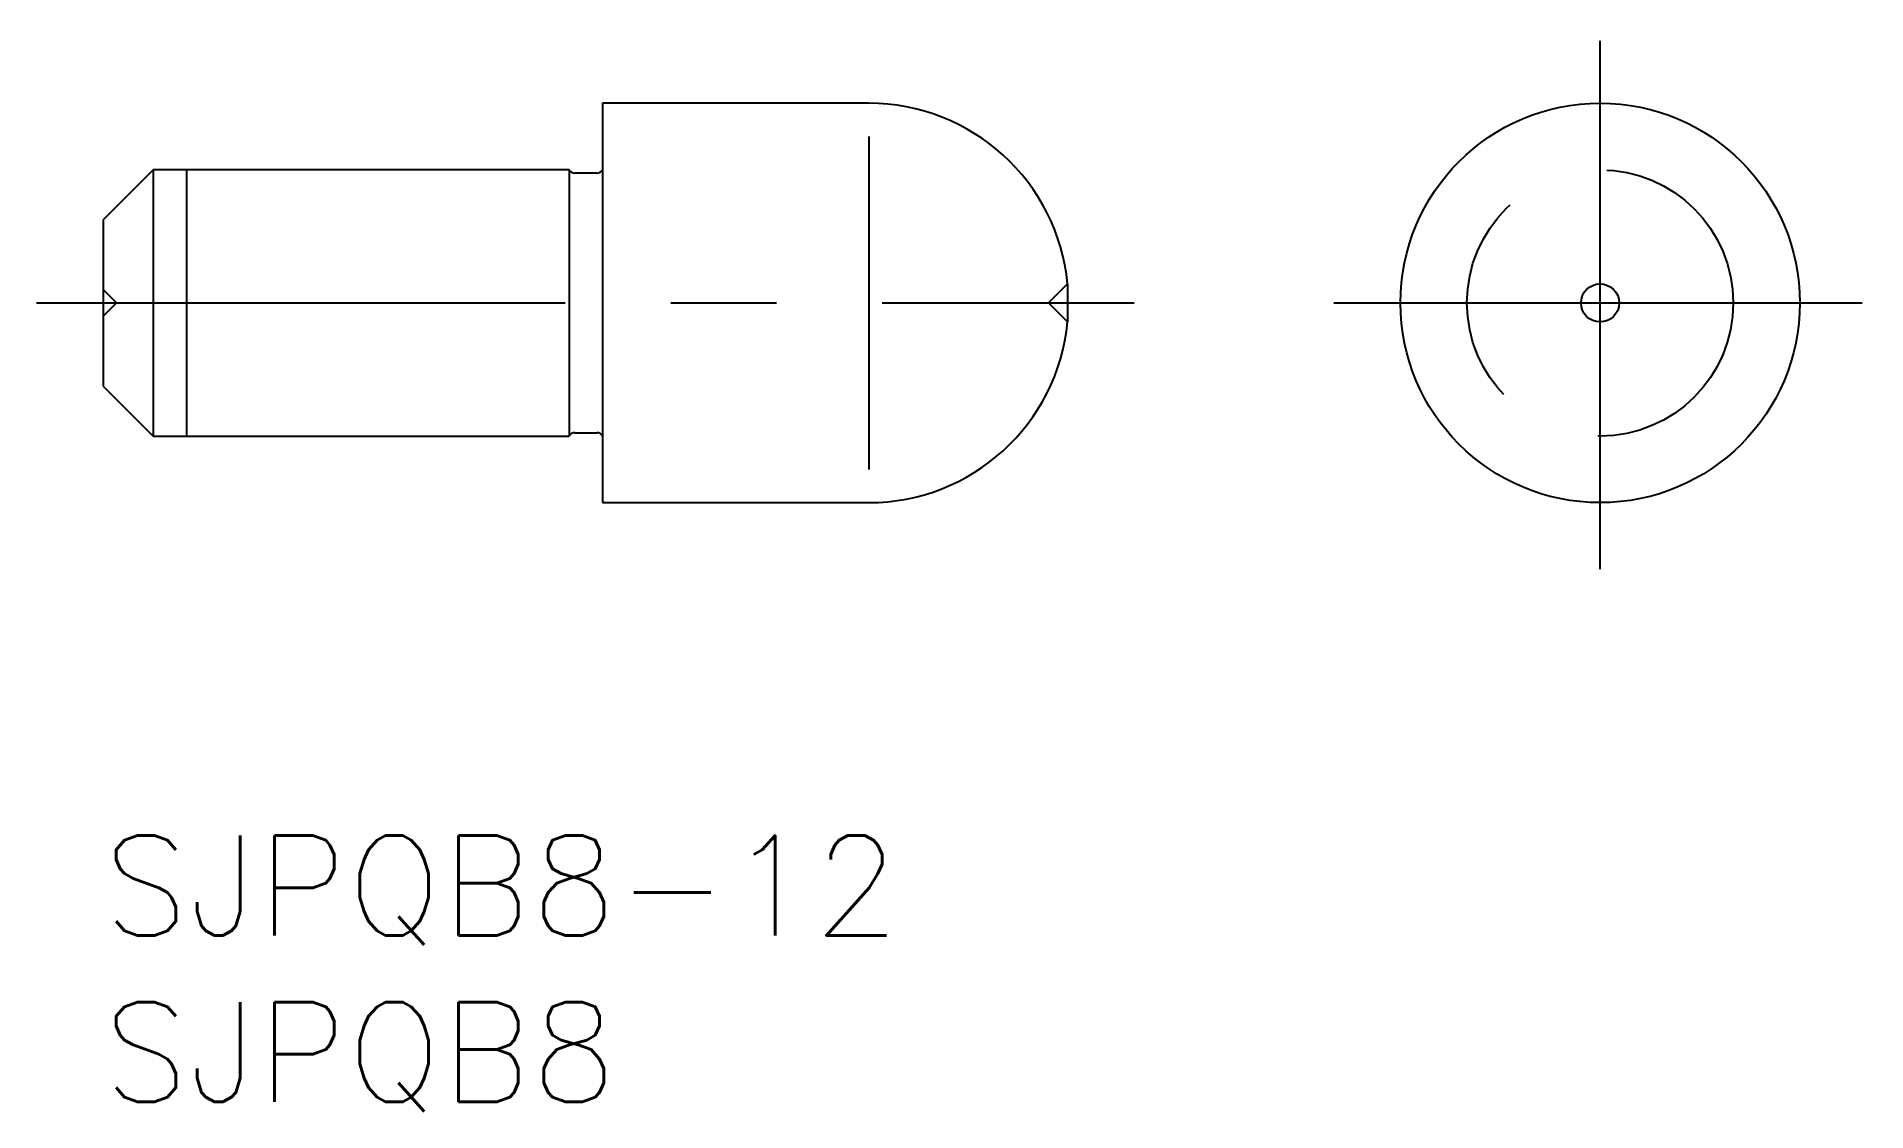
# Model space of a CAD drawing. Extents: x -2 to 53, y -8.3 to 24.
import ezdxf

# ---------------------------------------------------------------- set-up
doc = ezdxf.new("R2010")
doc.units = 0
doc.header["$LTSCALE"] = 0.5
doc.linetypes.add('CENTER', pattern=[50.8, 31.75, -6.35, 6.35, -6.35])
doc.linetypes.add('DASHED', pattern=[19.05, 12.7, -6.35])
for name, color, linetype in [('MSM_CENTER', 1, 'CENTER'), ('MSM_CONTINUOUS', 7, 'CONTINUOUS'), ('MSM_DASHED', 4, 'DASHED'), ('MSM_NARROW', 5, 'CONTINUOUS'), ('MSM_PART_NUMBER', 7, 'CONTINUOUS')]:
    doc.layers.add(name, color=color, linetype=linetype)
doc.styles.get("Standard").update_dxf_attribs({"font": 'txt.shx', "height": 0.5, "bigfont": 'bigfont.shx'})

# ---------------------------------------------------------------- blocks, each defined once
blk = doc.blocks.new('*U16')
at = {"layer": 'MSM_PART_NUMBER'}
blk.add_text('SJPQB8-12', height=3, dxfattribs=at).set_placement((0, -3))
blk = doc.blocks.new('*U17')
at = {"layer": 'MSM_PART_NUMBER'}
blk.add_text('SJPQB8', height=3, dxfattribs=at).set_placement((0, -8))

msp = doc.modelspace()

# ---------------------------------------------------------------- linework, layer by layer
at = {"layer": 'MSM_CENTER'}
for p, q in [((44.973, 8), (44.973, 24)), ((-2, 16), (30.973, 16)), ((36.973, 16), (52.973, 16))]:
    msp.add_line(p, q, dxfattribs=at)
at = {"layer": 'MSM_CONTINUOUS'}
for p, q in [((23, 22), (15, 22)), ((15, 22), (15, 10)), ((1.5, 20), (0, 18.5)), ((14, 20), (1.5, 20)), ((1.5, 20), (1.5, 12)), ((14, 20), (14, 12)), ((14.827, 19.9), (14.173, 19.9)), ((0, 18.5), (0, 13.5)), ((28.973, 16.573), (28.973, 15.427)), ((0, 13.5), (1.5, 12)), ((14.173, 12.1), (14.827, 12.1)), ((1.5, 12), (14, 12)), ((15, 10), (23, 10))]:
    msp.add_line(p, q, dxfattribs=at)
for radius in [6, 0.573]:
    msp.add_circle((44.973, 16), radius, dxfattribs=at)
for centre, radius, start, end in [((23, 16), 6, 5.4764, 90), ((14.173, 20.1), 0.2, 210, 270), ((14.827, 20.1), 0.2, 270, 330), ((23, 16), 6, 270, 354.5236), ((14.173, 11.9), 0.2, 90, 150), ((14.827, 11.9), 0.2, 30, 90)]:
    msp.add_arc(centre, radius, start, end, dxfattribs=at)
at = {"layer": 'MSM_DASHED'}
for p, q in [((28.973, 16.573), (28.4, 16)), ((0.4, 16), (0, 16.4)), ((0, 15.6), (0.4, 16)), ((28.4, 16), (28.973, 15.427))]:
    msp.add_line(p, q, dxfattribs=at)
msp.add_circle((44.973, 16), 4, dxfattribs=at)
at = {"layer": 'MSM_NARROW'}
for p, q in [((23, 21), (23, 11)), ((2.5, 20), (2.5, 12))]:
    msp.add_line(p, q, dxfattribs=at)

# ---------------------------------------------------------------- block references
at = {"layer": 'MSM_CONTINUOUS'}
for name in ['*U16', '*U17']:
    msp.add_blockref(name, (0, 0), dxfattribs=at)

doc.saveas('drawing.dxf')
